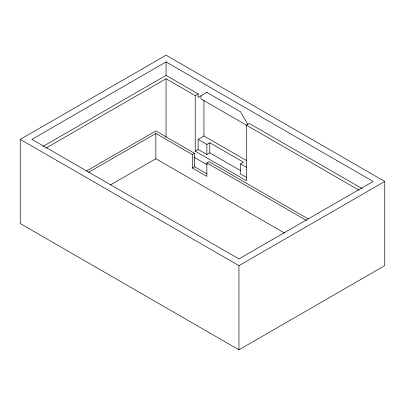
<?xml version="1.0" encoding="UTF-8"?>
<svg xmlns="http://www.w3.org/2000/svg" width="405" height="405" viewBox="0 0 405 405"><rect width="100%" height="100%" fill="white"/><g stroke="black" fill="none" stroke-linecap="round" stroke-linejoin="round"><path stroke-width="0.61" d="M20.25 139.366L166.05 55.191L384.75 181.455L384.75 265.634L238.95 349.809L20.25 223.545L20.25 139.366L238.95 265.634L384.75 181.455M166.05 61.924L31.914 139.366L238.95 258.896L373.086 181.455L166.05 61.924L166.05 75.391L42.864 146.514M45.937 148.108L166.05 78.757L195.21 95.595L198.126 93.909L198.126 97.448L207.056 92.289M86.407 171.037L155.844 130.952L194.481 153.257L194.481 166.723L206.899 173.897M88.594 172.302L155.844 133.473L192.294 154.518L194.481 153.257M110.464 184.928L155.844 158.73L284.588 233.057M240.752 170.713L209.79 152.837L206.874 154.518L198.126 149.47L198.126 139.366L203.958 135.999L246.422 160.517M195.21 95.595L195.21 151.151L198.126 149.47M198.126 139.366L206.874 144.418L209.79 142.737L243.471 162.177L240.555 163.863L240.555 173.963L246.569 177.436M192.294 154.518L192.294 167.989L194.481 166.723M192.294 167.989L206.874 176.408L206.874 162.937L209.061 161.676L308.159 218.887M206.874 92.386L240.555 111.831L247.738 124.284M166.05 75.391L198.126 93.909M362.131 188.598L249.303 123.459L246.387 125.14L246.387 180.701L195.21 151.151M359.053 190.188L201.042 98.962L201.042 95.762M240.555 163.863L246.569 167.336M206.874 162.937L306.524 220.467M193.934 157.15L207.056 164.724M238.95 265.634L238.95 349.809M209.79 142.737L209.79 152.837M206.874 144.418L206.874 154.518M203.958 100.399L203.958 135.999M166.05 78.757L166.05 137.275M155.844 133.473L155.844 158.73"/></g></svg>
